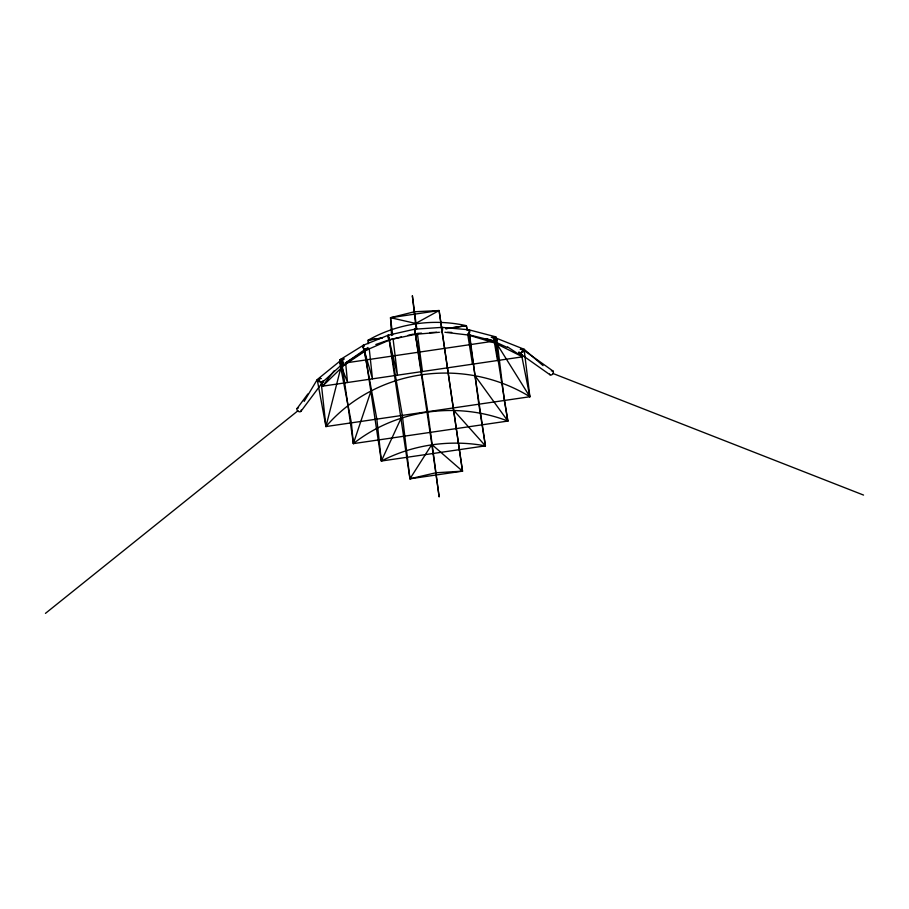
<?xml version="1.0" encoding="UTF-8"?>
<svg xmlns="http://www.w3.org/2000/svg" width="909" height="909" viewBox="0 0 909 909"><rect width="100%" height="100%" fill="white"/><g stroke="black" fill="none" stroke-linecap="round" stroke-linejoin="round"><path stroke-width="1.36" d="M441.717 327.354L442.001 332.41L441.74 327.388L414.845 329.183L415.549 334.217L415.561 333.137M368.134 343.772L368.304 340.102C397.903 323.309 433.184 318.309 466.362 325.683L467.328 330.41M523.573 351.783L524.095 349.249L496.723 338.353L491.258 337.319M543.048 365.611L524.095 349.249L529.879 396.744L325.945 426.56L343.113 358.771L340.648 362.055M415.379 332.16L414.459 329.228L414.822 332.171M494.996 340.455L507.858 421.06L353.374 443.615L371.247 390.222M414.413 329.24L388.268 335.194L389.438 340.148L389.211 337.739M468.601 332.239L485.406 445.864L381.371 461.022L401.335 417.686M321.616 382.723L322.581 386.166L344.022 365.293L366.679 350.01L367.963 347.443M304.151 401.38L317.218 379.598L339.568 361.43L344.409 358.885M442.24 332.035L462.511 471.157L409.959 478.804L431.832 444.444L415.004 331.728M366.85 348.215L345.659 362.918L344.022 365.293L342.841 363.43M297.084 408.493L307.89 393.938M301.038 411.198L322.979 381.825M334.08 370.827L322.581 386.166L522.539 356.839L521.834 354.555M319.002 381.791L317.218 379.598L325.945 426.56C376.281 368.077 464.726 356.646 529.879 396.744L521.062 352.51M339.591 363.441L341.659 361.555M322.604 382.121L343.318 363.259M45.45 613.37L297.959 410.743M341.852 362.941L353.374 443.615C396.494 409.47 456.75 401.323 507.858 421.06L504.336 400.483L496.723 338.353M341.057 365.384L347.522 382.507L345.659 362.918L366.884 349.454M340.409 359.509L362.975 345.511M441.638 327.944L439.104 310.548L415.708 323.434L390.529 317.707L391.552 335.512M366.679 350.01L390.756 339.477L401.403 336.944M364.464 348.976L381.371 461.022C413.243 444.524 450.16 439.342 485.406 445.864L478.804 404.21L469.578 334.557L472.464 364.179L467.874 335.216M363.27 345.295L387.893 335.364M375.837 344.488L389.211 339.83L415.447 334.319L439.422 332.274M392.631 335.16L390.529 317.707L414.413 311.764L439.104 310.548L441.615 328.149M408.05 335.353L413.379 334.092M388.87 337.659L409.959 478.804L435.843 472.771L462.511 471.157L441.854 329.876M368.599 342.841L368.304 340.102L382.007 338.046M390.529 317.707L439.104 310.548M368.304 340.102L381.905 338.103M445.921 328.683L466.362 325.683L467.01 329.762M345.659 362.918L494.178 341.102L495.166 343.102L522.539 356.839L507.495 346.84M445.819 328.649L466.362 325.683M417.413 333.376L421.526 333.137M429.752 332.649L436.604 332.251M388.291 335.182L388.677 335.83A2.5 0.75 68.1 0 0 387.7 336.057A2.5 0.75 68.1 0 0 388.847 339.239A2.5 0.75 68.1 0 0 390.029 339.489M447.671 332.262L451.739 332.433M442.115 327.388L468.862 329.774M444.876 332.262L468.51 335.046L495.166 343.102M468.124 334.58L494.178 341.102L497.496 360.509L496.871 342.5M469.214 329.887L495.382 336.739M486.258 338.603L494.178 341.102M552.797 373.406L863.55 495.075M494.769 339.068L497.246 340.216M493.848 341.261L506.949 347.318M495.928 339.137L492.451 336.83L529.879 396.744M519.255 353.033L549.968 374.758M522.311 349.204L552.979 371.02M462.511 471.157L431.798 444.456L439.149 496.95L427.798 411.663L415.447 334.319L422.446 371.52L417.492 334.262M453.477 410.061L485.406 445.864M474.555 375.076L507.858 421.06M414.845 329.183L415.22 334.217L414.936 333.069M364.168 349.999L372.485 378.837L369.19 348.329M339.568 361.43L351.385 422.844L353.374 443.615M364.054 350.067L376.837 419.117L381.371 461.022M416.776 328.876L412.356 295.72L416.186 329.478M393.131 339.239L397.46 375.178L389.211 339.83L402.312 415.39L409.959 478.804M321.116 381.837L325.945 426.56M365.827 348.647A2.42 1.125 58.2 0 1 364.361 349.397A2.42 1.125 58.2 0 1 362.646 346.34A2.42 1.125 58.2 0 1 364.27 345.897M343.182 362.18A2.409 1.159 58.1 0 1 342.091 363.566A2.409 1.159 58.1 0 1 340.091 360.737A2.409 1.159 58.1 0 1 341.375 359.634M343.568 362.293A2.386 1.42 47.6 0 1 341.92 363.43A2.386 1.42 47.6 0 1 339.761 360.907A2.386 1.42 47.6 0 1 341.307 359.646M322.865 381.155A2.352 1.432 47.4 0 1 321.172 382.291A2.454 1.682 36.6 0 1 318.764 379.803A2.454 1.682 36.6 0 1 321.07 378.61M320.763 378.587A2.352 1.432 47.4 0 0 319.07 379.723A2.352 1.432 47.4 0 0 321.172 382.291A2.454 1.682 36.6 0 0 323.138 380.803M494.451 337.228A2.409 1.091 -75.3 0 1 495.95 337.659A2.409 1.091 -75.3 0 1 495.03 340.977A2.409 1.091 -75.3 0 1 493.576 340.386M468.305 330.399A2.432 1.057 -75.4 0 1 469.737 330.637A2.432 1.057 -75.4 0 1 469.055 333.864A2.488 0.704 -84.9 0 1 467.976 334.092M467.533 334.08A2.432 1.057 -75.4 0 0 469.055 333.864A2.488 0.704 -84.9 0 0 469.249 330.467A2.488 0.704 -84.9 0 0 468.249 330.467M441.331 328.808A2.5 0.67 -84.9 0 1 442.353 327.694A2.5 0.67 -84.9 0 1 442.297 331.24A2.5 0.67 -84.9 0 1 441.285 331.853M365.384 348.772A2.488 0.784 68 0 1 364.441 349.488A2.488 0.784 68 0 1 363.055 346.124A2.488 0.784 68 0 1 364.202 345.886M551.331 370.906A2.397 1.648 -54.4 0 1 553.399 371.906A2.397 1.648 -54.4 0 1 551.808 374.781A2.397 1.648 -54.4 0 1 549.593 374.053M520.391 349.272A2.454 1.636 -54.6 0 1 522.709 349.954A2.454 1.636 -54.6 0 1 521.084 353.033A2.454 1.636 -54.6 0 1 518.846 352.192M301.174 410.039A2.397 1.682 36.4 0 1 299.561 411.8A2.397 1.682 36.4 0 1 296.948 409.652A2.397 1.682 36.4 0 1 298.561 407.902M520.414 349.351A2.352 1.386 -65 0 1 522.357 349.885A2.352 1.386 -65 0 1 521.005 353.01A2.352 1.386 -65 0 1 519.187 352.169M494.416 337.284A2.386 1.363 -65.1 0 1 496.325 337.716A2.386 1.363 -65.1 0 1 495.121 340.852A2.386 1.363 -65.1 0 1 493.212 340.409"/></g></svg>
